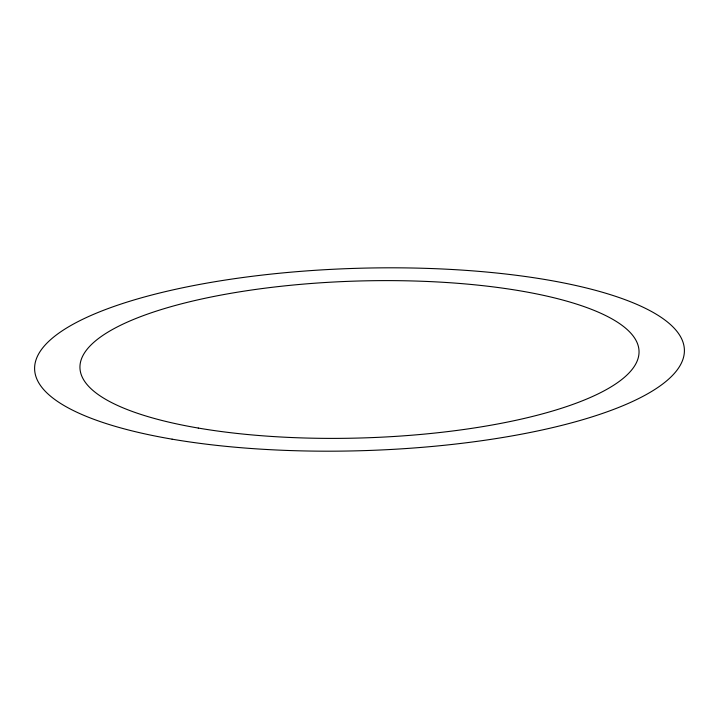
<?xml version="1.0" encoding="UTF-8"?>
<svg xmlns="http://www.w3.org/2000/svg" width="719" height="719" viewBox="0 0 719 719"><rect width="100%" height="100%" fill="white"/><g stroke="black" fill="none" stroke-linecap="round" stroke-linejoin="round"><path stroke-width="1.08" d="M172.111 439.174A325.033 91.223 -1.7 0 0 683.05 358.961A325.033 91.223 -1.7 0 0 223.339 280.365A325.033 91.223 -1.7 0 0 172.111 439.174M198.273 428.057A279.655 78.488 -1.7 0 0 637.879 359.033A279.655 78.488 -1.7 0 0 242.348 291.411A279.655 78.488 -1.7 0 0 198.273 428.057"/></g></svg>
